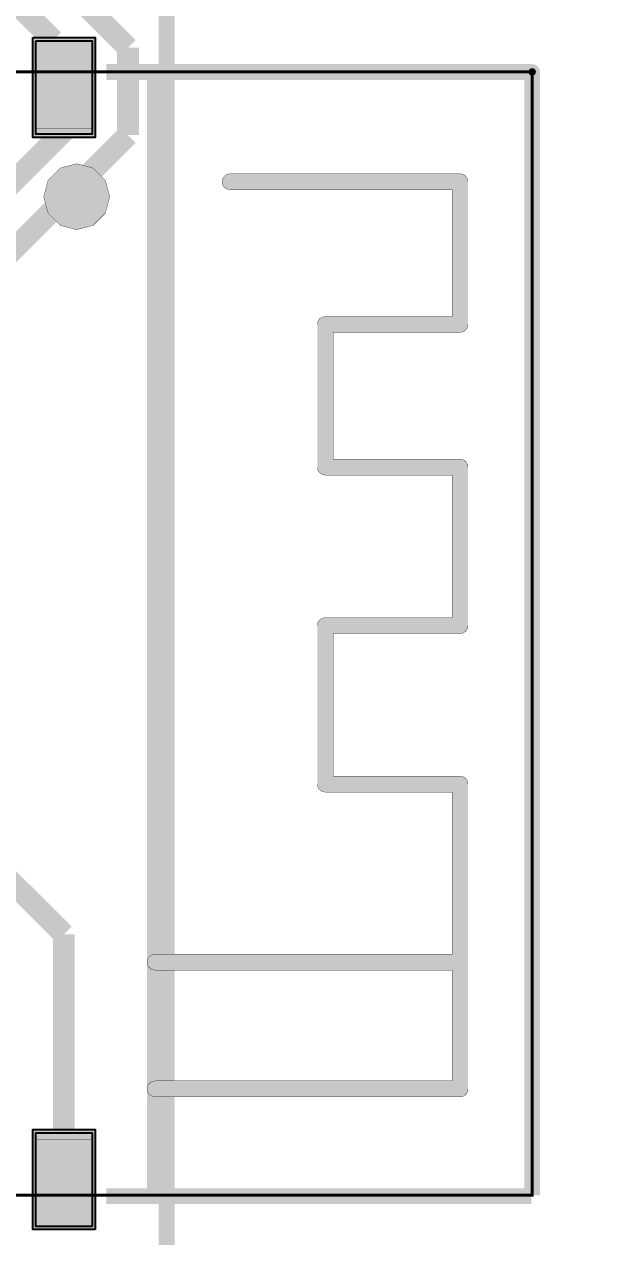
# Model space of a CAD drawing. Header units: millimetres. Extents: x 3.4 to 79.3, y -57 to -2.3.
# Drawn here: x 69.86 to 79.3, y -45.1 to -25.67 of the extents above; entities that cross this region are included whole.
import ezdxf

# ---------------------------------------------------------------- set-up
doc = ezdxf.new("R2010")
doc.units = ezdxf.units.MM
doc.header["$MEASUREMENT"] = 0
for name, color, linetype, true_color in [('Board-Outline-Layer', 7, 'Continuous', 0xff00ff), ('Component-Marking-Layer', 7, 'Continuous', 0x66ffcc), ('Component-Shape-Layer', 7, 'Continuous', 0x00cccc), ('Document-Layer', 7, 'Continuous', 0xffffff), ('Pin-Soldering-Layer', 7, 'Continuous', 0xcc9999), ('Top-Layer', 7, 'Continuous', 0xff0000), ('Top-Paste-Mask-Layer', 7, 'Continuous', 0x808080), ('Top-Silkscreen-Layer', 7, 'Continuous', 0xffcc00), ('Top-Solder-Mask-Layer', 7, 'Continuous', 0x800080)]:
    doc.layers.add(name, color=color, linetype=linetype, true_color=true_color)

msp = doc.modelspace()

# ---------------------------------------------------------------- hatches: boundary and pattern name
at = {"layer": 'Component-Marking-Layer'}
msp.add_hatch(color=256, dxfattribs=at).paths.add_polyline_path([(77.93, -26.433, 1), (78.05, -26.433, 1)])
msp.add_hatch(color=256, dxfattribs=at).paths.add_polyline_path([(77.93, -26.433, 1), (78.05, -26.433, 1)])
at = {"layer": 'Document-Layer'}
msp.add_hatch(color=256, dxfattribs=at).paths.add_polyline_path([(76.962, -28.194), (76.961, -28.177), (76.958, -28.161), (76.952, -28.145), (76.945, -28.131), (76.936, -28.117), (76.925, -28.104), (76.912, -28.093), (76.899, -28.084), (76.884, -28.077), (76.868, -28.071), (76.852, -28.068), (76.835, -28.067), (73.152, -28.067), (73.136, -28.068), (73.119, -28.071), (73.104, -28.077), (73.089, -28.084), (73.075, -28.093), (73.062, -28.104), (73.051, -28.117), (73.042, -28.131), (73.035, -28.145), (73.029, -28.161), (73.026, -28.177), (73.025, -28.194), (73.026, -28.211), (73.029, -28.227), (73.035, -28.243), (73.042, -28.258), (73.051, -28.271), (73.062, -28.284), (73.075, -28.295), (73.089, -28.304), (73.104, -28.311), (73.119, -28.317), (73.136, -28.32), (73.152, -28.321), (76.708, -28.321), (76.708, -30.353), (74.676, -30.353), (74.66, -30.354), (74.643, -30.357), (74.628, -30.363), (74.613, -30.37), (74.599, -30.379), (74.586, -30.39), (74.575, -30.403), (74.566, -30.417), (74.559, -30.431), (74.553, -30.447), (74.55, -30.463), (74.549, -30.48), (74.549, -32.766), (74.55, -32.783), (74.553, -32.799), (74.559, -32.815), (74.566, -32.83), (74.575, -32.843), (74.586, -32.856), (74.599, -32.867), (74.613, -32.876), (74.628, -32.883), (74.643, -32.889), (74.66, -32.892), (74.676, -32.893), (76.708, -32.893), (76.708, -35.179), (74.676, -35.179), (74.66, -35.18), (74.643, -35.183), (74.628, -35.189), (74.613, -35.196), (74.599, -35.205), (74.586, -35.216), (74.575, -35.229), (74.566, -35.243), (74.559, -35.257), (74.553, -35.273), (74.55, -35.289), (74.549, -35.306), (74.549, -37.846), (74.55, -37.863), (74.553, -37.879), (74.559, -37.895), (74.566, -37.91), (74.575, -37.923), (74.586, -37.936), (74.599, -37.947), (74.613, -37.956), (74.628, -37.963), (74.643, -37.969), (74.66, -37.972), (74.676, -37.973), (76.708, -37.973), (76.708, -40.495), (76.708, -40.571), (71.95, -40.571), (71.934, -40.572), (71.918, -40.576), (71.902, -40.581), (71.887, -40.588), (71.873, -40.597), (71.861, -40.608), (71.85, -40.621), (71.841, -40.635), (71.833, -40.65), (71.828, -40.665), (71.825, -40.682), (71.823, -40.698), (71.825, -40.715), (71.828, -40.731), (71.833, -40.747), (71.841, -40.762), (71.85, -40.776), (71.861, -40.788), (71.873, -40.799), (71.887, -40.808), (71.902, -40.816), (71.918, -40.821), (71.934, -40.824), (71.95, -40.825), (76.708, -40.825), (76.708, -42.603), (71.95, -42.603), (71.934, -42.604), (71.918, -42.608), (71.902, -42.613), (71.887, -42.62), (71.873, -42.629), (71.861, -42.64), (71.85, -42.653), (71.841, -42.667), (71.833, -42.682), (71.828, -42.697), (71.825, -42.714), (71.823, -42.73), (71.825, -42.747), (71.828, -42.763), (71.833, -42.779), (71.841, -42.794), (71.85, -42.808), (71.861, -42.82), (71.873, -42.831), (71.887, -42.84), (71.902, -42.848), (71.918, -42.853), (71.934, -42.856), (71.95, -42.857), (76.835, -42.857), (76.852, -42.856), (76.868, -42.853), (76.884, -42.848), (76.899, -42.84), (76.912, -42.831), (76.925, -42.82), (76.936, -42.808), (76.945, -42.794), (76.952, -42.779), (76.958, -42.763), (76.961, -42.747), (76.962, -42.73), (76.962, -40.698), (76.962, -40.495), (76.962, -37.846), (76.961, -37.829), (76.958, -37.813), (76.952, -37.797), (76.945, -37.783), (76.936, -37.769), (76.925, -37.756), (76.912, -37.745), (76.899, -37.736), (76.884, -37.729), (76.868, -37.723), (76.852, -37.72), (76.835, -37.719), (74.803, -37.719), (74.803, -35.433), (76.835, -35.433), (76.852, -35.432), (76.868, -35.429), (76.884, -35.423), (76.899, -35.416), (76.912, -35.407), (76.925, -35.396), (76.936, -35.383), (76.945, -35.37), (76.952, -35.355), (76.958, -35.339), (76.961, -35.323), (76.962, -35.306), (76.962, -32.766), (76.961, -32.749), (76.958, -32.733), (76.952, -32.717), (76.945, -32.703), (76.936, -32.689), (76.925, -32.676), (76.912, -32.665), (76.899, -32.656), (76.884, -32.649), (76.868, -32.643), (76.852, -32.64), (76.835, -32.639), (74.803, -32.639), (74.803, -30.607), (76.835, -30.607), (76.852, -30.606), (76.868, -30.603), (76.884, -30.597), (76.899, -30.59), (76.912, -30.581), (76.925, -30.57), (76.936, -30.557), (76.945, -30.544), (76.952, -30.529), (76.958, -30.513), (76.961, -30.497), (76.962, -30.48)])
msp.add_hatch(color=256, dxfattribs=at).paths.add_polyline_path([(76.962, -28.194), (76.961, -28.177), (76.958, -28.161), (76.952, -28.145), (76.945, -28.131), (76.936, -28.117), (76.925, -28.104), (76.912, -28.093), (76.899, -28.084), (76.884, -28.077), (76.868, -28.071), (76.852, -28.068), (76.835, -28.067), (73.152, -28.067), (73.136, -28.068), (73.119, -28.071), (73.104, -28.077), (73.089, -28.084), (73.075, -28.093), (73.062, -28.104), (73.051, -28.117), (73.042, -28.131), (73.035, -28.145), (73.029, -28.161), (73.026, -28.177), (73.025, -28.194), (73.026, -28.211), (73.029, -28.227), (73.035, -28.243), (73.042, -28.258), (73.051, -28.271), (73.062, -28.284), (73.075, -28.295), (73.089, -28.304), (73.104, -28.311), (73.119, -28.317), (73.136, -28.32), (73.152, -28.321), (76.708, -28.321), (76.708, -30.353), (74.676, -30.353), (74.66, -30.354), (74.643, -30.357), (74.628, -30.363), (74.613, -30.37), (74.599, -30.379), (74.586, -30.39), (74.575, -30.403), (74.566, -30.417), (74.559, -30.431), (74.553, -30.447), (74.55, -30.463), (74.549, -30.48), (74.549, -32.766), (74.55, -32.783), (74.553, -32.799), (74.559, -32.815), (74.566, -32.83), (74.575, -32.843), (74.586, -32.856), (74.599, -32.867), (74.613, -32.876), (74.628, -32.883), (74.643, -32.889), (74.66, -32.892), (74.676, -32.893), (76.708, -32.893), (76.708, -35.179), (74.676, -35.179), (74.66, -35.18), (74.643, -35.183), (74.628, -35.189), (74.613, -35.196), (74.599, -35.205), (74.586, -35.216), (74.575, -35.229), (74.566, -35.243), (74.559, -35.257), (74.553, -35.273), (74.55, -35.289), (74.549, -35.306), (74.549, -37.846), (74.55, -37.863), (74.553, -37.879), (74.559, -37.895), (74.566, -37.91), (74.575, -37.923), (74.586, -37.936), (74.599, -37.947), (74.613, -37.956), (74.628, -37.963), (74.643, -37.969), (74.66, -37.972), (74.676, -37.973), (76.708, -37.973), (76.708, -40.495), (76.708, -40.571), (71.95, -40.571), (71.934, -40.572), (71.918, -40.576), (71.902, -40.581), (71.887, -40.588), (71.873, -40.597), (71.861, -40.608), (71.85, -40.621), (71.841, -40.635), (71.833, -40.65), (71.828, -40.665), (71.825, -40.682), (71.823, -40.698), (71.825, -40.715), (71.828, -40.731), (71.833, -40.747), (71.841, -40.762), (71.85, -40.776), (71.861, -40.788), (71.873, -40.799), (71.887, -40.808), (71.902, -40.816), (71.918, -40.821), (71.934, -40.824), (71.95, -40.825), (76.708, -40.825), (76.708, -42.603), (71.95, -42.603), (71.934, -42.604), (71.918, -42.608), (71.902, -42.613), (71.887, -42.62), (71.873, -42.629), (71.861, -42.64), (71.85, -42.653), (71.841, -42.667), (71.833, -42.682), (71.828, -42.697), (71.825, -42.714), (71.823, -42.73), (71.825, -42.747), (71.828, -42.763), (71.833, -42.779), (71.841, -42.794), (71.85, -42.808), (71.861, -42.82), (71.873, -42.831), (71.887, -42.84), (71.902, -42.848), (71.918, -42.853), (71.934, -42.856), (71.95, -42.857), (76.835, -42.857), (76.852, -42.856), (76.868, -42.853), (76.884, -42.848), (76.899, -42.84), (76.912, -42.831), (76.925, -42.82), (76.936, -42.808), (76.945, -42.794), (76.952, -42.779), (76.958, -42.763), (76.961, -42.747), (76.962, -42.73), (76.962, -40.698), (76.962, -40.495), (76.962, -37.846), (76.961, -37.829), (76.958, -37.813), (76.952, -37.797), (76.945, -37.783), (76.936, -37.769), (76.925, -37.756), (76.912, -37.745), (76.899, -37.736), (76.884, -37.729), (76.868, -37.723), (76.852, -37.72), (76.835, -37.719), (74.803, -37.719), (74.803, -35.433), (76.835, -35.433), (76.852, -35.432), (76.868, -35.429), (76.884, -35.423), (76.899, -35.416), (76.912, -35.407), (76.925, -35.396), (76.936, -35.383), (76.945, -35.37), (76.952, -35.355), (76.958, -35.339), (76.961, -35.323), (76.962, -35.306), (76.962, -32.766), (76.961, -32.749), (76.958, -32.733), (76.952, -32.717), (76.945, -32.703), (76.936, -32.689), (76.925, -32.676), (76.912, -32.665), (76.899, -32.656), (76.884, -32.649), (76.868, -32.643), (76.852, -32.64), (76.835, -32.639), (74.803, -32.639), (74.803, -30.607), (76.835, -30.607), (76.852, -30.606), (76.868, -30.603), (76.884, -30.597), (76.899, -30.59), (76.912, -30.581), (76.925, -30.57), (76.936, -30.557), (76.945, -30.544), (76.952, -30.529), (76.958, -30.513), (76.961, -30.497), (76.962, -30.48)])
at = {"layer": 'Pin-Soldering-Layer'}
for points in [[(70.94, -26.433), (70.94, -27.333), (70.04, -27.333), (70.04, -26.433)], [(70.94, -26.433), (70.94, -27.333), (70.04, -27.333), (70.04, -26.433)], [(70.04, -44.433), (70.04, -43.533), (70.94, -43.533), (70.94, -44.433)], [(70.04, -44.433), (70.04, -43.533), (70.94, -43.533), (70.94, -44.433)]]:
    msp.add_hatch(color=256, dxfattribs=at).paths.add_polyline_path(points)
at = {"layer": 'Top-Layer'}
for points in [[(70.04, -25.933), (70.94, -25.933), (70.94, -27.433), (70.04, -27.433)], [(70.94, -44.933), (70.04, -44.933), (70.04, -43.433), (70.94, -43.433)]]:
    msp.add_hatch(color=256, dxfattribs=at).paths.add_polyline_path(points)
at = {"layer": 'Top-Paste-Mask-Layer'}
for points in [[(70.04, -25.933), (70.94, -25.933), (70.94, -27.433), (70.04, -27.433)], [(70.94, -44.933), (70.04, -44.933), (70.04, -43.433), (70.94, -43.433)]]:
    msp.add_hatch(color=256, dxfattribs=at).paths.add_polyline_path(points)
at = {"layer": 'Top-Silkscreen-Layer'}
msp.add_hatch(color=256, dxfattribs=at).paths.add_polyline_path([(70.695, -27.904), (70.959, -27.975), (71.153, -28.169), (71.224, -28.433), (71.153, -28.697), (70.959, -28.891), (70.695, -28.962), (70.431, -28.891), (70.237, -28.697), (70.167, -28.433), (70.237, -28.169), (70.431, -27.975)])
msp.add_hatch(color=256, dxfattribs=at).paths.add_polyline_path([(70.695, -27.904), (70.959, -27.975), (71.153, -28.169), (71.224, -28.433), (71.153, -28.697), (70.959, -28.891), (70.695, -28.962), (70.431, -28.891), (70.237, -28.697), (70.167, -28.433), (70.237, -28.169), (70.431, -27.975)])
at = {"layer": 'Top-Solder-Mask-Layer'}
for points in [[(69.99, -25.883), (70.99, -25.883), (70.99, -27.483), (69.99, -27.483)], [(70.99, -44.983), (69.99, -44.983), (69.99, -43.383), (70.99, -43.383)]]:
    msp.add_hatch(color=256, dxfattribs=at).paths.add_polyline_path(points)

# ---------------------------------------------------------------- linework, layer by layer
at = {"layer": 'Board-Outline-Layer', "const_width": 0.254}
msp.add_lwpolyline([(68.072, -3.556), (3.51, -3.556), (3.51, -56.896), (69.596, -56.896), (69.596, -54.356), (72.136, -51.816), (72.136, -19.05), (69.596, -16.51), (69.596, -5.08)], close=True, dxfattribs=at)
at = {"layer": 'Component-Marking-Layer', "const_width": 0.129}
msp.add_lwpolyline([(77.93, -26.433, 1), (78.05, -26.433, 1)], format="xyb", close=True, dxfattribs=at)
msp.add_lwpolyline([(77.93, -26.433, 1), (78.05, -26.433, 1)], format="xyb", close=True, dxfattribs=at)
at = {"layer": 'Component-Shape-Layer', "const_width": 0.0508}
msp.add_lwpolyline([(52.49, -26.433), (77.99, -26.433), (77.99, -44.433), (52.49, -44.433)], close=True, dxfattribs=at)
msp.add_lwpolyline([(52.49, -26.433), (77.99, -26.433), (77.99, -44.433), (52.49, -44.433)], close=True, dxfattribs=at)
at = {"layer": 'Document-Layer', "const_width": 0.5}
msp.add_lwpolyline([(70.445, -28.433, 1), (70.945, -28.433), (70.945, -28.433, 1), (70.445, -28.433)], format="xyb", dxfattribs=at)
msp.add_lwpolyline([(70.445, -28.433, 1), (70.945, -28.433), (70.945, -28.433, 1), (70.445, -28.433)], format="xyb", dxfattribs=at)
at = {"layer": 'Document-Layer', "const_width": 0.00508}
msp.add_lwpolyline([(76.962, -28.194), (76.961, -28.177), (76.958, -28.161), (76.952, -28.145), (76.945, -28.131), (76.936, -28.117), (76.925, -28.104), (76.912, -28.093), (76.899, -28.084), (76.884, -28.077), (76.868, -28.071), (76.852, -28.068), (76.835, -28.067), (73.152, -28.067), (73.136, -28.068), (73.119, -28.071), (73.104, -28.077), (73.089, -28.084), (73.075, -28.093), (73.062, -28.104), (73.051, -28.117), (73.042, -28.131), (73.035, -28.145), (73.029, -28.161), (73.026, -28.177), (73.025, -28.194), (73.026, -28.211), (73.029, -28.227), (73.035, -28.243), (73.042, -28.258), (73.051, -28.271), (73.062, -28.284), (73.075, -28.295), (73.089, -28.304), (73.104, -28.311), (73.119, -28.317), (73.136, -28.32), (73.152, -28.321), (76.708, -28.321), (76.708, -30.353), (74.676, -30.353), (74.66, -30.354), (74.643, -30.357), (74.628, -30.363), (74.613, -30.37), (74.599, -30.379), (74.586, -30.39), (74.575, -30.403), (74.566, -30.417), (74.559, -30.431), (74.553, -30.447), (74.55, -30.463), (74.549, -30.48), (74.549, -32.766), (74.55, -32.783), (74.553, -32.799), (74.559, -32.815), (74.566, -32.83), (74.575, -32.843), (74.586, -32.856), (74.599, -32.867), (74.613, -32.876), (74.628, -32.883), (74.643, -32.889), (74.66, -32.892), (74.676, -32.893), (76.708, -32.893), (76.708, -35.179), (74.676, -35.179), (74.66, -35.18), (74.643, -35.183), (74.628, -35.189), (74.613, -35.196), (74.599, -35.205), (74.586, -35.216), (74.575, -35.229), (74.566, -35.243), (74.559, -35.257), (74.553, -35.273), (74.55, -35.289), (74.549, -35.306), (74.549, -37.846), (74.55, -37.863), (74.553, -37.879), (74.559, -37.895), (74.566, -37.91), (74.575, -37.923), (74.586, -37.936), (74.599, -37.947), (74.613, -37.956), (74.628, -37.963), (74.643, -37.969), (74.66, -37.972), (74.676, -37.973), (76.708, -37.973), (76.708, -40.495), (76.708, -40.571), (71.95, -40.571), (71.934, -40.572), (71.918, -40.576), (71.902, -40.581), (71.887, -40.588), (71.873, -40.597), (71.861, -40.608), (71.85, -40.621), (71.841, -40.635), (71.833, -40.65), (71.828, -40.665), (71.825, -40.682), (71.823, -40.698), (71.825, -40.715), (71.828, -40.731), (71.833, -40.747), (71.841, -40.762), (71.85, -40.776), (71.861, -40.788), (71.873, -40.799), (71.887, -40.808), (71.902, -40.816), (71.918, -40.821), (71.934, -40.824), (71.95, -40.825), (76.708, -40.825), (76.708, -42.603), (71.95, -42.603), (71.934, -42.604), (71.918, -42.608), (71.902, -42.613), (71.887, -42.62), (71.873, -42.629), (71.861, -42.64), (71.85, -42.653), (71.841, -42.667), (71.833, -42.682), (71.828, -42.697), (71.825, -42.714), (71.823, -42.73), (71.825, -42.747), (71.828, -42.763), (71.833, -42.779), (71.841, -42.794), (71.85, -42.808), (71.861, -42.82), (71.873, -42.831), (71.887, -42.84), (71.902, -42.848), (71.918, -42.853), (71.934, -42.856), (71.95, -42.857), (76.835, -42.857), (76.852, -42.856), (76.868, -42.853), (76.884, -42.848), (76.899, -42.84), (76.912, -42.831), (76.925, -42.82), (76.936, -42.808), (76.945, -42.794), (76.952, -42.779), (76.958, -42.763), (76.961, -42.747), (76.962, -42.73), (76.962, -40.698), (76.962, -40.495), (76.962, -37.846), (76.961, -37.829), (76.958, -37.813), (76.952, -37.797), (76.945, -37.783), (76.936, -37.769), (76.925, -37.756), (76.912, -37.745), (76.899, -37.736), (76.884, -37.729), (76.868, -37.723), (76.852, -37.72), (76.835, -37.719), (74.803, -37.719), (74.803, -35.433), (76.835, -35.433), (76.852, -35.432), (76.868, -35.429), (76.884, -35.423), (76.899, -35.416), (76.912, -35.407), (76.925, -35.396), (76.936, -35.383), (76.945, -35.37), (76.952, -35.355), (76.958, -35.339), (76.961, -35.323), (76.962, -35.306), (76.962, -32.766), (76.961, -32.749), (76.958, -32.733), (76.952, -32.717), (76.945, -32.703), (76.936, -32.689), (76.925, -32.676), (76.912, -32.665), (76.899, -32.656), (76.884, -32.649), (76.868, -32.643), (76.852, -32.64), (76.835, -32.639), (74.803, -32.639), (74.803, -30.607), (76.835, -30.607), (76.852, -30.606), (76.868, -30.603), (76.884, -30.597), (76.899, -30.59), (76.912, -30.581), (76.925, -30.57), (76.936, -30.557), (76.945, -30.544), (76.952, -30.529), (76.958, -30.513), (76.961, -30.497), (76.962, -30.48)], close=True, dxfattribs=at)
msp.add_lwpolyline([(76.962, -28.194), (76.961, -28.177), (76.958, -28.161), (76.952, -28.145), (76.945, -28.131), (76.936, -28.117), (76.925, -28.104), (76.912, -28.093), (76.899, -28.084), (76.884, -28.077), (76.868, -28.071), (76.852, -28.068), (76.835, -28.067), (73.152, -28.067), (73.136, -28.068), (73.119, -28.071), (73.104, -28.077), (73.089, -28.084), (73.075, -28.093), (73.062, -28.104), (73.051, -28.117), (73.042, -28.131), (73.035, -28.145), (73.029, -28.161), (73.026, -28.177), (73.025, -28.194), (73.026, -28.211), (73.029, -28.227), (73.035, -28.243), (73.042, -28.258), (73.051, -28.271), (73.062, -28.284), (73.075, -28.295), (73.089, -28.304), (73.104, -28.311), (73.119, -28.317), (73.136, -28.32), (73.152, -28.321), (76.708, -28.321), (76.708, -30.353), (74.676, -30.353), (74.66, -30.354), (74.643, -30.357), (74.628, -30.363), (74.613, -30.37), (74.599, -30.379), (74.586, -30.39), (74.575, -30.403), (74.566, -30.417), (74.559, -30.431), (74.553, -30.447), (74.55, -30.463), (74.549, -30.48), (74.549, -32.766), (74.55, -32.783), (74.553, -32.799), (74.559, -32.815), (74.566, -32.83), (74.575, -32.843), (74.586, -32.856), (74.599, -32.867), (74.613, -32.876), (74.628, -32.883), (74.643, -32.889), (74.66, -32.892), (74.676, -32.893), (76.708, -32.893), (76.708, -35.179), (74.676, -35.179), (74.66, -35.18), (74.643, -35.183), (74.628, -35.189), (74.613, -35.196), (74.599, -35.205), (74.586, -35.216), (74.575, -35.229), (74.566, -35.243), (74.559, -35.257), (74.553, -35.273), (74.55, -35.289), (74.549, -35.306), (74.549, -37.846), (74.55, -37.863), (74.553, -37.879), (74.559, -37.895), (74.566, -37.91), (74.575, -37.923), (74.586, -37.936), (74.599, -37.947), (74.613, -37.956), (74.628, -37.963), (74.643, -37.969), (74.66, -37.972), (74.676, -37.973), (76.708, -37.973), (76.708, -40.495), (76.708, -40.571), (71.95, -40.571), (71.934, -40.572), (71.918, -40.576), (71.902, -40.581), (71.887, -40.588), (71.873, -40.597), (71.861, -40.608), (71.85, -40.621), (71.841, -40.635), (71.833, -40.65), (71.828, -40.665), (71.825, -40.682), (71.823, -40.698), (71.825, -40.715), (71.828, -40.731), (71.833, -40.747), (71.841, -40.762), (71.85, -40.776), (71.861, -40.788), (71.873, -40.799), (71.887, -40.808), (71.902, -40.816), (71.918, -40.821), (71.934, -40.824), (71.95, -40.825), (76.708, -40.825), (76.708, -42.603), (71.95, -42.603), (71.934, -42.604), (71.918, -42.608), (71.902, -42.613), (71.887, -42.62), (71.873, -42.629), (71.861, -42.64), (71.85, -42.653), (71.841, -42.667), (71.833, -42.682), (71.828, -42.697), (71.825, -42.714), (71.823, -42.73), (71.825, -42.747), (71.828, -42.763), (71.833, -42.779), (71.841, -42.794), (71.85, -42.808), (71.861, -42.82), (71.873, -42.831), (71.887, -42.84), (71.902, -42.848), (71.918, -42.853), (71.934, -42.856), (71.95, -42.857), (76.835, -42.857), (76.852, -42.856), (76.868, -42.853), (76.884, -42.848), (76.899, -42.84), (76.912, -42.831), (76.925, -42.82), (76.936, -42.808), (76.945, -42.794), (76.952, -42.779), (76.958, -42.763), (76.961, -42.747), (76.962, -42.73), (76.962, -40.698), (76.962, -40.495), (76.962, -37.846), (76.961, -37.829), (76.958, -37.813), (76.952, -37.797), (76.945, -37.783), (76.936, -37.769), (76.925, -37.756), (76.912, -37.745), (76.899, -37.736), (76.884, -37.729), (76.868, -37.723), (76.852, -37.72), (76.835, -37.719), (74.803, -37.719), (74.803, -35.433), (76.835, -35.433), (76.852, -35.432), (76.868, -35.429), (76.884, -35.423), (76.899, -35.416), (76.912, -35.407), (76.925, -35.396), (76.936, -35.383), (76.945, -35.37), (76.952, -35.355), (76.958, -35.339), (76.961, -35.323), (76.962, -35.306), (76.962, -32.766), (76.961, -32.749), (76.958, -32.733), (76.952, -32.717), (76.945, -32.703), (76.936, -32.689), (76.925, -32.676), (76.912, -32.665), (76.899, -32.656), (76.884, -32.649), (76.868, -32.643), (76.852, -32.64), (76.835, -32.639), (74.803, -32.639), (74.803, -30.607), (76.835, -30.607), (76.852, -30.606), (76.868, -30.603), (76.884, -30.597), (76.899, -30.59), (76.912, -30.581), (76.925, -30.57), (76.936, -30.557), (76.945, -30.544), (76.952, -30.529), (76.958, -30.513), (76.961, -30.497), (76.962, -30.48)], close=True, dxfattribs=at)
at = {"layer": 'Pin-Soldering-Layer', "const_width": 0.00508}
for points in [[(70.94, -26.433), (70.94, -27.333), (70.04, -27.333), (70.04, -26.433)], [(70.94, -26.433), (70.94, -27.333), (70.04, -27.333), (70.04, -26.433)], [(70.04, -44.433), (70.04, -43.533), (70.94, -43.533), (70.94, -44.433)], [(70.04, -44.433), (70.04, -43.533), (70.94, -43.533), (70.94, -44.433)]]:
    msp.add_lwpolyline(points, close=True, dxfattribs=at)
at = {"layer": 'Top-Layer', "const_width": 0.35}
for points in [[(67.853, -22.384), (71.516, -26.046)], [(67.169, -22.775), (70.319, -25.925)], [(70.319, -25.925), (70.319, -26.512)], [(71.516, -26.046), (71.516, -27.446)], [(70.319, -26.512), (70.49, -26.683)], [(70.49, -26.683), (70.49, -27.383)], [(70.49, -27.383), (65.34, -32.533)], [(71.516, -27.446), (67.03, -31.932)], [(68.37, -38.133), (70.49, -40.253)], [(70.49, -40.253), (70.49, -44.183)]]:
    msp.add_lwpolyline(points, dxfattribs=at)
at = {"layer": 'Top-Layer'}
for points in [[(70.04, -25.933), (70.94, -25.933), (70.94, -27.433), (70.04, -27.433)], [(70.94, -44.933), (70.04, -44.933), (70.04, -43.433), (70.94, -43.433)]]:
    msp.add_lwpolyline(points, close=True, dxfattribs=at)
at = {"layer": 'Top-Paste-Mask-Layer'}
for points in [[(70.04, -25.933), (70.94, -25.933), (70.94, -27.433), (70.04, -27.433)], [(70.94, -44.933), (70.04, -44.933), (70.04, -43.433), (70.94, -43.433)]]:
    msp.add_lwpolyline(points, close=True, dxfattribs=at)
at = {"layer": 'Top-Silkscreen-Layer', "const_width": 0.254}
for points in [[(72.136, -19.05), (72.136, -51.816)], [(72.136, -19.05), (72.136, -51.816)], [(77.99, -26.433), (71.171, -26.433)], [(77.99, -26.433), (71.171, -26.433)], [(71.95, -26.433), (71.95, -44.45)], [(71.95, -26.433), (71.95, -44.45)], [(77.99, -44.433), (77.99, -26.433)], [(77.99, -44.433), (77.99, -26.433)], [(76.835, -28.194), (73.152, -28.194)], [(76.835, -28.194), (73.152, -28.194)], [(76.835, -30.48), (76.835, -28.194)], [(76.835, -30.48), (76.835, -28.194)], [(74.676, -32.766), (74.676, -30.48)], [(74.676, -30.48), (76.835, -30.48)], [(74.676, -32.766), (74.676, -30.48)], [(74.676, -30.48), (76.835, -30.48)], [(76.835, -32.766), (74.676, -32.766)], [(76.835, -32.766), (74.676, -32.766)], [(76.835, -35.306), (76.835, -32.766)], [(76.835, -35.306), (76.835, -32.766)], [(74.676, -37.846), (74.676, -35.306)], [(74.676, -35.306), (76.835, -35.306)], [(74.676, -37.846), (74.676, -35.306)], [(74.676, -35.306), (76.835, -35.306)], [(76.835, -37.846), (74.676, -37.846)], [(76.835, -37.846), (74.676, -37.846)], [(76.835, -40.698), (76.835, -37.846)], [(76.835, -40.698), (76.835, -37.846)], [(76.835, -42.73), (76.835, -40.495)], [(76.835, -42.73), (76.835, -40.495)], [(71.95, -40.698), (76.835, -40.698)], [(71.95, -40.698), (76.835, -40.698)], [(71.95, -42.73), (76.835, -42.73)], [(71.95, -42.73), (76.835, -42.73)], [(71.171, -44.45), (77.978, -44.45)], [(71.171, -44.45), (77.978, -44.45)]]:
    msp.add_lwpolyline(points, dxfattribs=at)
at = {"layer": 'Top-Silkscreen-Layer', "const_width": 0.00508}
msp.add_lwpolyline([(70.695, -27.904), (70.959, -27.975), (71.153, -28.169), (71.224, -28.433), (71.153, -28.697), (70.959, -28.891), (70.695, -28.962), (70.431, -28.891), (70.237, -28.697), (70.167, -28.433), (70.237, -28.169), (70.431, -27.975)], close=True, dxfattribs=at)
msp.add_lwpolyline([(70.695, -27.904), (70.959, -27.975), (71.153, -28.169), (71.224, -28.433), (71.153, -28.697), (70.959, -28.891), (70.695, -28.962), (70.431, -28.891), (70.237, -28.697), (70.167, -28.433), (70.237, -28.169), (70.431, -27.975)], close=True, dxfattribs=at)
at = {"layer": 'Top-Solder-Mask-Layer'}
for points in [[(69.99, -25.883), (70.99, -25.883), (70.99, -27.483), (69.99, -27.483)], [(70.99, -44.983), (69.99, -44.983), (69.99, -43.383), (70.99, -43.383)]]:
    msp.add_lwpolyline(points, close=True, dxfattribs=at)

doc.saveas('drawing.dxf')
